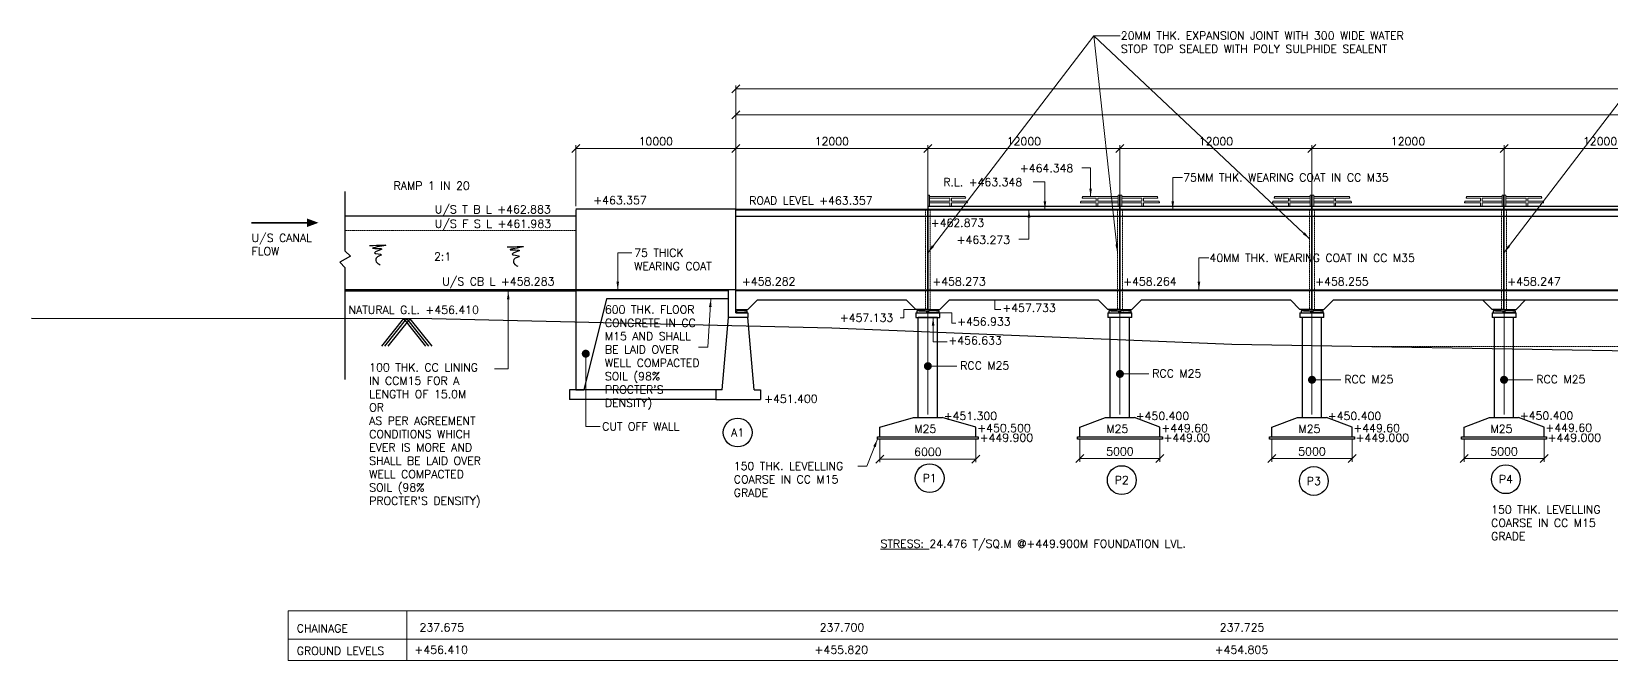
# Model space of a CAD drawing. Header units: millimetres. Extents: x -905235 to 365236, y -24492 to 346419.
# Drawn here: x -51596 to 47111, y 122022 to 161311 of the extents above; entities that cross this region are included whole.
import ezdxf
from ezdxf.enums import TextEntityAlignment as Align

# ---------------------------------------------------------------- set-up
doc = ezdxf.new("R2010")
doc.units = ezdxf.units.MM
doc.header["$LTSCALE"] = 9
doc.linetypes.add('HIDDEN', pattern=[0.375, 0.25, -0.125])
for name, color, linetype, lineweight in [('R_DASHED', 183, 'HIDDEN', 9), ('R_DIMENSION', 8, 'Continuous', 15), ('R_P.C.C', 94, 'Continuous', 15), ('R_TEXT G', 7, 'Continuous', 18)]:
    doc.layers.add(name, color=color, linetype=linetype, lineweight=lineweight)
doc.layers.add('R_HATCH', color=7, linetype='Continuous', lineweight=15, true_color=0xc7c7c7)
doc.styles.add('ROMANS', font='romans.shx')
doc.dimstyles.new('DIM-200', dxfattribs={"dimscale": 200, "dimtxt": 2.5, "dimasz": 2.5, "dimexe": 1, "dimexo": 1, "dimgap": 1, "dimtad": 1, "dimdec": 0, "dimzin": 0, "dimdsep": 46, "dimtxsty": 'ROMANS', "dimblk": 'OBLIQUE', "dimcen": 1, "dimclrd": 256, "dimclre": 256, "dimclrt": 7, "dimadec": 0, "dimazin": 0, "dimtfac": 1, "dimtdec": 0, "dimtofl": 0, "dimtmove": 0, "dimatfit": 3, "dimfxl": 1, "dimtolj": 1, "dimtzin": 0, "dimlwd": 9, "dimlwe": 9, "dimarcsym": 0})
doc.dimstyles.new('DIM-200$0', dxfattribs={"dimscale": 200, "dimtxt": 2.5, "dimasz": 2.5, "dimexe": 1, "dimexo": 1, "dimgap": 1, "dimtad": 1, "dimdec": 0, "dimzin": 0, "dimdsep": 46, "dimtxsty": 'ROMANS', "dimblk": 'OBLIQUE', "dimcen": 1, "dimclrd": 256, "dimclre": 256, "dimclrt": 7, "dimadec": 0, "dimazin": 0, "dimtfac": 1, "dimtdec": 0, "dimtofl": 0, "dimtmove": 0, "dimatfit": 3, "dimfxl": 1, "dimtolj": 1, "dimtzin": 0, "dimlwd": 9, "dimlwe": 9, "dimarcsym": 0})
pattern_1 = [(0, (-1462154.4514, 379726.94), (0, 6.985), [5.08, -1.905]), (90, (-1462154.4514, 379726.94), (-6.985, 4e-16), [5.08, -1.905])]
pattern_2 = [(0, (-1426154.4514, 379726.94), (0, 6.985), [5.08, -1.905]), (90, (-1426154.4514, 379726.94), (-6.985, 4e-16), [5.08, -1.905])]
pattern_3 = [(0, (-1438154.4514, 379726.94), (0, 6.985), [5.08, -1.905]), (90, (-1438154.4514, 379726.94), (-6.985, 4e-16), [5.08, -1.905])]
pattern_4 = [(0, (-1450154.4514, 379726.94), (0, 6.985), [5.08, -1.905]), (90, (-1450154.4514, 379726.94), (-6.985, 4e-16), [5.08, -1.905])]

# ---------------------------------------------------------------- blocks, each defined once
blk = doc.blocks.new('_Oblique')
at = {"color": 0, "linetype": 'ByBlock', "lineweight": -2}
blk.add_line((-0.5, -0.5), (0.5, 0.5), dxfattribs=at)
blk = doc.blocks.new('*D34')
at = {"layer": 'Defpoints', "color": 0, "transparency": 16777216}
for p in [(4404, 154007), (-7596, 143742), (4404, 137196)]:
    blk.add_point(p, dxfattribs=at)
at = {"layer": 'R_DIMENSION', "lineweight": 9, "transparency": 16777216}
for p, q in [((-7596, 143942), (-7596, 154207)), ((-7596, 154007), (4404, 154007)), ((4404, 137396), (4404, 154207))]:
    blk.add_line(p, q, dxfattribs=at)
at = {"layer": 'R_DIMENSION', "lineweight": 9, "transparency": 16777216, "xscale": 500, "yscale": 500, "zscale": 500, "rotation": 180}
blk.add_blockref('_Oblique', (-7596, 154007), dxfattribs=at)
at = {"layer": 'R_DIMENSION', "lineweight": 9, "transparency": 16777216, "xscale": 500, "yscale": 500, "zscale": 500}
blk.add_blockref('_Oblique', (4404, 154007), dxfattribs=at)
at = {"layer": 'R_DIMENSION', "color": 7, "transparency": 16777216, "insert": (-1596, 154457), "char_height": 500, "attachment_point": 5, "style": 'ROMANS'}
blk.add_mtext('\\A1;12000', dxfattribs=at)
blk = doc.blocks.new('*D47')
at = {"layer": 'Defpoints', "color": 0, "transparency": 16777216}
for p in [(-17596, 154007), (-17596, 150207), (-7596, 143742)]:
    blk.add_point(p, dxfattribs=at)
at = {"layer": 'R_DIMENSION', "lineweight": 9, "transparency": 16777216}
for p, q in [((-17596, 150407), (-17596, 154207)), ((-7596, 154007), (-17596, 154007)), ((-7596, 143942), (-7596, 154207))]:
    blk.add_line(p, q, dxfattribs=at)
at = {"layer": 'R_DIMENSION', "lineweight": 9, "transparency": 16777216, "xscale": 500, "yscale": 500, "zscale": 500, "rotation": 180}
blk.add_blockref('_Oblique', (-17596, 154007), dxfattribs=at)
at = {"layer": 'R_DIMENSION', "lineweight": 9, "transparency": 16777216, "xscale": 500, "yscale": 500, "zscale": 500}
blk.add_blockref('_Oblique', (-7596, 154007), dxfattribs=at)
at = {"layer": 'R_DIMENSION', "color": 7, "transparency": 16777216, "insert": (-12596, 154457), "char_height": 500, "attachment_point": 5, "style": 'ROMANS'}
blk.add_mtext('\\A1;10000', dxfattribs=at)
blk = doc.blocks.new('*D49')
at = {"layer": 'Defpoints', "color": 0, "transparency": 16777216}
for p in [(220404, 157736), (-7596, 143742), (220404, 143742)]:
    blk.add_point(p, dxfattribs=at)
at = {"layer": 'R_DIMENSION', "lineweight": 9, "transparency": 16777216}
for p, q in [((-7596, 143942), (-7596, 157936)), ((220404, 143942), (220404, 157936)), ((-7596, 157736), (220404, 157736))]:
    blk.add_line(p, q, dxfattribs=at)
at = {"layer": 'R_DIMENSION', "lineweight": 9, "transparency": 16777216, "xscale": 500, "yscale": 500, "zscale": 500, "rotation": 180}
blk.add_blockref('_Oblique', (-7596, 157736), dxfattribs=at)
at = {"layer": 'R_DIMENSION', "lineweight": 9, "transparency": 16777216, "xscale": 500, "yscale": 500, "zscale": 500}
blk.add_blockref('_Oblique', (220404, 157736), dxfattribs=at)
at = {"layer": 'R_DIMENSION', "color": 7, "transparency": 16777216, "insert": (106404, 158186), "char_height": 500, "attachment_point": 5, "style": 'ROMANS'}
blk.add_mtext('\\A1;228000', dxfattribs=at)
blk = doc.blocks.new('*D5')
at = {"layer": 'Defpoints', "color": 0, "transparency": 16777216}
for p in [(148404, 156112), (-7596, 143742), (148404, 135179)]:
    blk.add_point(p, dxfattribs=at)
at = {"layer": 'R_DIMENSION', "lineweight": 9, "transparency": 16777216}
for p, q in [((-7596, 143942), (-7596, 156312)), ((-7596, 156112), (148404, 156112)), ((148404, 135379), (148404, 156312))]:
    blk.add_line(p, q, dxfattribs=at)
at = {"layer": 'R_DIMENSION', "lineweight": 9, "transparency": 16777216, "xscale": 500, "yscale": 500, "zscale": 500, "rotation": 180}
blk.add_blockref('_Oblique', (-7596, 156112), dxfattribs=at)
at = {"layer": 'R_DIMENSION', "lineweight": 9, "transparency": 16777216, "xscale": 500, "yscale": 500, "zscale": 500}
blk.add_blockref('_Oblique', (148404, 156112), dxfattribs=at)
at = {"layer": 'R_DIMENSION', "color": 7, "transparency": 16777216, "insert": (70404, 156562), "char_height": 500, "attachment_point": 5, "style": 'ROMANS'}
blk.add_mtext('\\A1;156000', dxfattribs=at)
blk = doc.blocks.new('*D158')
at = {"layer": 'Defpoints', "color": 0, "transparency": 16777216}
for p in [(40404, 154007), (40404, 137196), (52404, 136332)]:
    blk.add_point(p, dxfattribs=at)
at = {"layer": 'R_DIMENSION', "lineweight": 9, "transparency": 16777216}
for p, q in [((40404, 137396), (40404, 154207)), ((52404, 154007), (40404, 154007)), ((52404, 136532), (52404, 154207))]:
    blk.add_line(p, q, dxfattribs=at)
at = {"layer": 'R_DIMENSION', "lineweight": 9, "transparency": 16777216, "xscale": 500, "yscale": 500, "zscale": 500, "rotation": 180}
blk.add_blockref('_Oblique', (40404, 154007), dxfattribs=at)
at = {"layer": 'R_DIMENSION', "lineweight": 9, "transparency": 16777216, "xscale": 500, "yscale": 500, "zscale": 500}
blk.add_blockref('_Oblique', (52404, 154007), dxfattribs=at)
at = {"layer": 'R_DIMENSION', "color": 7, "transparency": 16777216, "insert": (46404, 154457), "char_height": 500, "attachment_point": 5, "style": 'ROMANS'}
blk.add_mtext('\\A1;12000', dxfattribs=at)
blk = doc.blocks.new('*D159')
at = {"layer": 'Defpoints', "color": 0, "transparency": 16777216}
for p in [(28404, 154007), (28404, 137196), (40404, 137196)]:
    blk.add_point(p, dxfattribs=at)
at = {"layer": 'R_DIMENSION', "lineweight": 9, "transparency": 16777216}
for p, q in [((28404, 137396), (28404, 154207)), ((40404, 154007), (28404, 154007)), ((40404, 137396), (40404, 154207))]:
    blk.add_line(p, q, dxfattribs=at)
at = {"layer": 'R_DIMENSION', "lineweight": 9, "transparency": 16777216, "xscale": 500, "yscale": 500, "zscale": 500, "rotation": 180}
blk.add_blockref('_Oblique', (28404, 154007), dxfattribs=at)
at = {"layer": 'R_DIMENSION', "lineweight": 9, "transparency": 16777216, "xscale": 500, "yscale": 500, "zscale": 500}
blk.add_blockref('_Oblique', (40404, 154007), dxfattribs=at)
at = {"layer": 'R_DIMENSION', "color": 7, "transparency": 16777216, "insert": (34404, 154457), "char_height": 500, "attachment_point": 5, "style": 'ROMANS'}
blk.add_mtext('\\A1;12000', dxfattribs=at)
blk = doc.blocks.new('*D160')
at = {"layer": 'Defpoints', "color": 0, "transparency": 16777216}
for p in [(16404, 154007), (16404, 137196), (28404, 137196)]:
    blk.add_point(p, dxfattribs=at)
at = {"layer": 'R_DIMENSION', "lineweight": 9, "transparency": 16777216}
for p, q in [((16404, 137396), (16404, 154207)), ((28404, 154007), (16404, 154007)), ((28404, 137396), (28404, 154207))]:
    blk.add_line(p, q, dxfattribs=at)
at = {"layer": 'R_DIMENSION', "lineweight": 9, "transparency": 16777216, "xscale": 500, "yscale": 500, "zscale": 500, "rotation": 180}
blk.add_blockref('_Oblique', (16404, 154007), dxfattribs=at)
at = {"layer": 'R_DIMENSION', "lineweight": 9, "transparency": 16777216, "xscale": 500, "yscale": 500, "zscale": 500}
blk.add_blockref('_Oblique', (28404, 154007), dxfattribs=at)
at = {"layer": 'R_DIMENSION', "color": 7, "transparency": 16777216, "insert": (22404, 154457), "char_height": 500, "attachment_point": 5, "style": 'ROMANS'}
blk.add_mtext('\\A1;12000', dxfattribs=at)
blk = doc.blocks.new('*D161')
at = {"layer": 'Defpoints', "color": 0, "transparency": 16777216}
for p in [(4404, 154007), (4404, 137196), (16404, 137196)]:
    blk.add_point(p, dxfattribs=at)
at = {"layer": 'R_DIMENSION', "lineweight": 9, "transparency": 16777216}
for p, q in [((4404, 137396), (4404, 154207)), ((16404, 154007), (4404, 154007)), ((16404, 137396), (16404, 154207))]:
    blk.add_line(p, q, dxfattribs=at)
at = {"layer": 'R_DIMENSION', "lineweight": 9, "transparency": 16777216, "xscale": 500, "yscale": 500, "zscale": 500, "rotation": 180}
blk.add_blockref('_Oblique', (4404, 154007), dxfattribs=at)
at = {"layer": 'R_DIMENSION', "lineweight": 9, "transparency": 16777216, "xscale": 500, "yscale": 500, "zscale": 500}
blk.add_blockref('_Oblique', (16404, 154007), dxfattribs=at)
at = {"layer": 'R_DIMENSION', "color": 7, "transparency": 16777216, "insert": (10404, 154457), "char_height": 500, "attachment_point": 5, "style": 'ROMANS'}
blk.add_mtext('\\A1;12000', dxfattribs=at)
blk = doc.blocks.new('*D181')
at = {"layer": 'Defpoints', "color": 0, "transparency": 16777216}
for p in [(1404, 135996), (7404, 135996), (7404, 134600)]:
    blk.add_point(p, dxfattribs=at)
at = {"layer": 'R_DIMENSION', "lineweight": 9, "transparency": 16777216}
for p, q in [((1404, 135796), (1404, 134400)), ((7404, 135796), (7404, 134400)), ((1404, 134600), (7404, 134600))]:
    blk.add_line(p, q, dxfattribs=at)
at = {"layer": 'R_DIMENSION', "lineweight": 9, "transparency": 16777216, "xscale": 500, "yscale": 500, "zscale": 500, "rotation": 180}
blk.add_blockref('_Oblique', (1404, 134600), dxfattribs=at)
at = {"layer": 'R_DIMENSION', "lineweight": 9, "transparency": 16777216, "xscale": 500, "yscale": 500, "zscale": 500}
blk.add_blockref('_Oblique', (7404, 134600), dxfattribs=at)
at = {"layer": 'R_DIMENSION', "color": 7, "transparency": 16777216, "insert": (4404, 135050), "char_height": 500, "attachment_point": 5, "style": 'ROMANS'}
blk.add_mtext('\\A1;6000', dxfattribs=at)
blk = doc.blocks.new('*D182')
at = {"layer": 'Defpoints', "color": 0, "transparency": 16777216}
for p in [(13904, 135996), (18904, 135996), (18904, 134627)]:
    blk.add_point(p, dxfattribs=at)
at = {"layer": 'R_DIMENSION', "lineweight": 9, "transparency": 16777216}
for p, q in [((13904, 135796), (13904, 134427)), ((18904, 135796), (18904, 134427)), ((13904, 134627), (18904, 134627))]:
    blk.add_line(p, q, dxfattribs=at)
at = {"layer": 'R_DIMENSION', "lineweight": 9, "transparency": 16777216, "xscale": 500, "yscale": 500, "zscale": 500, "rotation": 180}
blk.add_blockref('_Oblique', (13904, 134627), dxfattribs=at)
at = {"layer": 'R_DIMENSION', "lineweight": 9, "transparency": 16777216, "xscale": 500, "yscale": 500, "zscale": 500}
blk.add_blockref('_Oblique', (18904, 134627), dxfattribs=at)
at = {"layer": 'R_DIMENSION', "color": 7, "transparency": 16777216, "insert": (16404, 135077), "char_height": 500, "attachment_point": 5, "style": 'ROMANS'}
blk.add_mtext('\\A1;5000', dxfattribs=at)
blk = doc.blocks.new('*D183')
at = {"layer": 'Defpoints', "color": 0, "transparency": 16777216}
for p in [(25904, 135996), (30904, 135996), (30904, 134627)]:
    blk.add_point(p, dxfattribs=at)
at = {"layer": 'R_DIMENSION', "lineweight": 9, "transparency": 16777216}
for p, q in [((25904, 135796), (25904, 134427)), ((30904, 135796), (30904, 134427)), ((25904, 134627), (30904, 134627))]:
    blk.add_line(p, q, dxfattribs=at)
at = {"layer": 'R_DIMENSION', "lineweight": 9, "transparency": 16777216, "xscale": 500, "yscale": 500, "zscale": 500, "rotation": 180}
blk.add_blockref('_Oblique', (25904, 134627), dxfattribs=at)
at = {"layer": 'R_DIMENSION', "lineweight": 9, "transparency": 16777216, "xscale": 500, "yscale": 500, "zscale": 500}
blk.add_blockref('_Oblique', (30904, 134627), dxfattribs=at)
at = {"layer": 'R_DIMENSION', "color": 7, "transparency": 16777216, "insert": (28404, 135077), "char_height": 500, "attachment_point": 5, "style": 'ROMANS'}
blk.add_mtext('\\A1;5000', dxfattribs=at)
blk = doc.blocks.new('*D184')
at = {"layer": 'Defpoints', "color": 0, "transparency": 16777216}
for p in [(37904, 135996), (42904, 135996), (42904, 134627)]:
    blk.add_point(p, dxfattribs=at)
at = {"layer": 'R_DIMENSION', "lineweight": 9, "transparency": 16777216}
for p, q in [((37904, 135796), (37904, 134427)), ((42904, 135796), (42904, 134427)), ((37904, 134627), (42904, 134627))]:
    blk.add_line(p, q, dxfattribs=at)
at = {"layer": 'R_DIMENSION', "lineweight": 9, "transparency": 16777216, "xscale": 500, "yscale": 500, "zscale": 500, "rotation": 180}
blk.add_blockref('_Oblique', (37904, 134627), dxfattribs=at)
at = {"layer": 'R_DIMENSION', "lineweight": 9, "transparency": 16777216, "xscale": 500, "yscale": 500, "zscale": 500}
blk.add_blockref('_Oblique', (42904, 134627), dxfattribs=at)
at = {"layer": 'R_DIMENSION', "color": 7, "transparency": 16777216, "insert": (40404, 135077), "char_height": 500, "attachment_point": 5, "style": 'ROMANS'}
blk.add_mtext('\\A1;5000', dxfattribs=at)

msp = doc.modelspace()

# ---------------------------------------------------------------- hatches: boundary and pattern name
at = {"layer": 'R_HATCH'}
h = msp.add_hatch(dxfattribs=at)
h.set_pattern_fill('ANGLE', color=256)
h.set_pattern_definition([(0, (-1474154.4514, 379726.94), (0, 6.985), [5.08, -1.905]), (90, (-1474154.4514, 379726.94), (-6.985, 4e-16), [5.08, -1.905])])
h.paths.add_polyline_path([(-7060.9, 143856.3), (-7060.9, 143942.3), (-7380.9, 143942.3), (-7380.9, 143856.3)])
h = msp.add_hatch(dxfattribs=at)
h.set_pattern_fill('ANGLE', color=256)
h.set_pattern_definition(pattern_1)
h.paths.add_polyline_path([(4189.1, 143856.3), (4189.1, 143942.3), (3869.1, 143942.3), (3869.1, 143856.3)])
h = msp.add_hatch(dxfattribs=at)
h.set_pattern_fill('ANGLE', color=256)
h.set_pattern_definition(pattern_1)
h.paths.add_polyline_path([(4939.1, 143856.3), (4939.1, 143942.3), (4619.1, 143942.3), (4619.1, 143856.3)])
h = msp.add_hatch(dxfattribs=at)
h.set_pattern_fill('ANGLE', color=256)
h.set_pattern_definition(pattern_4)
h.paths.add_polyline_path([(16189.1, 143856.3), (16189.1, 143942.3), (15869.1, 143942.3), (15869.1, 143856.3)])
h = msp.add_hatch(dxfattribs=at)
h.set_pattern_fill('ANGLE', color=256)
h.set_pattern_definition(pattern_4)
h.paths.add_polyline_path([(16939.1, 143856.3), (16939.1, 143942.3), (16619.1, 143942.3), (16619.1, 143856.3)])
h = msp.add_hatch(dxfattribs=at)
h.set_pattern_fill('ANGLE', color=256)
h.set_pattern_definition(pattern_3)
h.paths.add_polyline_path([(28189.1, 143856.3), (28189.1, 143942.3), (27869.1, 143942.3), (27869.1, 143856.3)])
h = msp.add_hatch(dxfattribs=at)
h.set_pattern_fill('ANGLE', color=256)
h.set_pattern_definition(pattern_3)
h.paths.add_polyline_path([(28939.1, 143856.3), (28939.1, 143942.3), (28619.1, 143942.3), (28619.1, 143856.3)])
h = msp.add_hatch(dxfattribs=at)
h.set_pattern_fill('ANGLE', color=256)
h.set_pattern_definition(pattern_2)
h.paths.add_polyline_path([(40189.1, 143856.3), (40189.1, 143942.3), (39869.1, 143942.3), (39869.1, 143856.3)])
h = msp.add_hatch(dxfattribs=at)
h.set_pattern_fill('ANGLE', color=256)
h.set_pattern_definition(pattern_2)
h.paths.add_polyline_path([(40939.1, 143856.3), (40939.1, 143942.3), (40619.1, 143942.3), (40619.1, 143856.3)])

# ---------------------------------------------------------------- linework, layer by layer
for p, q in [((-31995.9, 147594.7), (-31995.9, 151315.5)), ((4414.1, 143942.3), (4414.1, 151082.3)), ((16394.1, 143942.3), (16394.1, 151082.3)), ((16414.1, 143942.3), (16414.1, 151082.3)), ((28394.1, 143942.3), (28394.1, 151082.3)), ((28414.1, 143942.3), (28414.1, 151082.3)), ((40394.1, 143942.3), (40394.1, 151082.3)), ((40414.1, 143942.3), (40414.1, 151082.3)), ((-7595.9, 150207.3), (-17595.9, 150207.3)), ((-17595.9, 150182.3), (-17595.9, 138920.3)), ((-7595.9, 150207.3), (220394.1, 150207.3)), ((-7595.9, 150182.3), (220394.1, 150182.3)), ((-7585.9, 143942.3), (-7585.9, 150207.3)), ((4394.1, 143942.3), (4394.1, 150207.3)), ((-17595.9, 149782.3), (-31995.9, 149782.3)), ((-7595.9, 149782.3), (220394.1, 149782.3)), ((-31678.2, 147272.2), (-32339.4, 146896.7)), ((-31995.9, 147594.7), (-31678.2, 147272.2)), ((-32339.4, 146896.7), (-31995.9, 146543.5)), ((-31995.9, 139576.6), (-31995.9, 146543.5)), ((-7595.9, 145182.3), (-31995.9, 145182.3)), ((-8045.9, 145107.3), (-17595.9, 145107.3)), ((-8045.9, 143442.3), (-8045.9, 145182.3)), ((-7595.9, 145182.3), (220394.1, 145182.3)), ((-7595.9, 143742.3), (-7595.9, 145182.3)), ((-7595.9, 143942.3), (-7595.9, 145182.3)), ((-7595.9, 143942.3), (-7595.9, 145182.3)), ((-7595.9, 145142.3), (220394.1, 145142.3)), ((-17595.9, 145082.3), (-31995.9, 145082.3)), ((-15674.2, 144607.3), (-17095.9, 138920.3)), ((-8045.9, 144607.3), (-15674.2, 144607.3)), ((-6245.9, 144542.3), (-6845.9, 143942.3)), ((-6245.9, 144542.3), (3054.1, 144542.3)), ((3054.1, 144542.3), (3654.1, 143942.3)), ((5754.1, 144542.3), (5154.1, 143942.3)), ((5754.1, 144542.3), (15054.1, 144542.3)), ((15054.1, 144542.3), (15654.1, 143942.3)), ((17754.1, 144542.3), (17154.1, 143942.3)), ((17754.1, 144542.3), (27054.1, 144542.3)), ((27054.1, 144542.3), (27654.1, 143942.3)), ((29754.1, 144542.3), (29154.1, 143942.3)), ((29754.1, 144542.3), (51054.1, 144542.3)), ((39054.1, 144542.3), (39654.1, 143942.3)), ((41754.1, 144542.3), (41154.1, 143942.3)), ((-29714.5, 141654), (-28341, 143378.6)), ((-29528.2, 141651), (-28154.8, 143375.6)), ((-29314, 141647.5), (-27940.6, 143372.1)), ((-26967.6, 141654), (-28341, 143378.6)), ((-26781.4, 141651), (-28154.8, 143375.6)), ((-26567.2, 141647.5), (-27940.6, 143372.1)), ((-8445.9, 138920.3), (-8045.9, 143442.3)), ((-6845.9, 143442.3), (-8045.9, 143442.3)), ((-7595.9, 143742.3), (-6845.9, 143742.3)), ((-7585.9, 143942.3), (-6845.9, 143942.3)), ((-7530.9, 143742.3), (-7530.9, 143862.3)), ((-7386.9, 143862.3), (-7530.9, 143862.3)), ((-6910.9, 143742.3), (-7530.9, 143742.3)), ((-7386.9, 143862.3), (-7380.9, 143856.3)), ((-7380.9, 143942.3), (-7380.9, 143856.3)), ((-7060.9, 143856.3), (-7380.9, 143856.3)), ((-7060.9, 143856.3), (-7060.9, 143942.3)), ((-7054.9, 143862.3), (-7060.9, 143856.3)), ((-7054.9, 143862.3), (-6910.9, 143862.3)), ((-6910.9, 143862.3), (-6910.9, 143742.3)), ((-6845.9, 143742.3), (-6845.9, 143442.3)), ((-6445.9, 138920.3), (-6845.9, 143442.3)), ((4394.1, 143942.3), (3654.1, 143942.3)), ((3654.1, 143742.3), (5154.1, 143742.3)), ((3654.1, 143742.3), (3654.1, 143442.3)), ((3654.1, 143442.3), (5154.1, 143442.3)), ((3719.1, 143862.3), (3719.1, 143742.3)), ((3863.1, 143862.3), (3719.1, 143862.3)), ((3719.1, 143742.3), (4339.1, 143742.3)), ((3804.1, 137196.3), (3804.1, 143442.3)), ((5004.1, 143442.3), (3804.1, 143442.3)), ((3863.1, 143862.3), (3869.1, 143856.3)), ((3869.1, 143856.3), (3869.1, 143942.3)), ((3869.1, 143942.3), (4189.1, 143942.3)), ((3869.1, 143856.3), (4189.1, 143856.3)), ((4189.1, 143942.3), (4189.1, 143856.3)), ((4195.1, 143862.3), (4189.1, 143856.3)), ((4195.1, 143862.3), (4339.1, 143862.3)), ((4339.1, 143742.3), (4339.1, 143862.3)), ((4414.1, 143942.3), (5154.1, 143942.3)), ((4469.1, 143742.3), (4469.1, 143862.3)), ((4613.1, 143862.3), (4469.1, 143862.3)), ((5089.1, 143742.3), (4469.1, 143742.3)), ((4613.1, 143862.3), (4619.1, 143856.3)), ((4619.1, 143942.3), (4619.1, 143856.3)), ((4939.1, 143856.3), (4619.1, 143856.3)), ((4939.1, 143856.3), (4939.1, 143942.3)), ((4945.1, 143862.3), (4939.1, 143856.3)), ((4945.1, 143862.3), (5089.1, 143862.3)), ((5004.1, 137196.3), (5004.1, 143442.3)), ((5089.1, 143862.3), (5089.1, 143742.3)), ((5154.1, 143442.3), (5154.1, 143742.3)), ((16394.1, 143942.3), (15654.1, 143942.3)), ((15654.1, 143742.3), (17154.1, 143742.3)), ((15654.1, 143742.3), (15654.1, 143442.3)), ((17154.1, 143442.3), (15654.1, 143442.3)), ((15719.1, 143862.3), (15719.1, 143742.3)), ((15863.1, 143862.3), (15719.1, 143862.3)), ((15719.1, 143742.3), (16339.1, 143742.3)), ((15804.1, 137196.3), (15804.1, 143442.3)), ((15863.1, 143862.3), (15869.1, 143856.3)), ((15869.1, 143856.3), (15869.1, 143942.3)), ((15869.1, 143942.3), (16189.1, 143942.3)), ((15869.1, 143856.3), (16189.1, 143856.3)), ((16189.1, 143942.3), (16189.1, 143856.3)), ((16195.1, 143862.3), (16189.1, 143856.3)), ((16195.1, 143862.3), (16339.1, 143862.3)), ((16339.1, 143742.3), (16339.1, 143862.3)), ((16414.1, 143942.3), (17154.1, 143942.3)), ((16469.1, 143742.3), (16469.1, 143862.3)), ((16613.1, 143862.3), (16469.1, 143862.3)), ((17089.1, 143742.3), (16469.1, 143742.3)), ((16613.1, 143862.3), (16619.1, 143856.3)), ((16619.1, 143942.3), (16619.1, 143856.3)), ((16939.1, 143856.3), (16619.1, 143856.3)), ((16939.1, 143856.3), (16939.1, 143942.3)), ((16945.1, 143862.3), (16939.1, 143856.3)), ((16945.1, 143862.3), (17089.1, 143862.3)), ((17004.1, 137196.3), (17004.1, 143442.3)), ((17089.1, 143862.3), (17089.1, 143742.3)), ((17154.1, 143442.3), (17154.1, 143742.3)), ((28394.1, 143942.3), (27654.1, 143942.3)), ((27654.1, 143742.3), (29154.1, 143742.3)), ((27654.1, 143742.3), (27654.1, 143442.3)), ((29154.1, 143442.3), (27654.1, 143442.3)), ((27719.1, 143862.3), (27719.1, 143742.3)), ((27863.1, 143862.3), (27719.1, 143862.3)), ((27719.1, 143742.3), (28339.1, 143742.3)), ((27804.1, 137196.3), (27804.1, 143442.3)), ((27863.1, 143862.3), (27869.1, 143856.3)), ((27869.1, 143856.3), (27869.1, 143942.3)), ((27869.1, 143942.3), (28189.1, 143942.3)), ((27869.1, 143856.3), (28189.1, 143856.3)), ((28189.1, 143942.3), (28189.1, 143856.3)), ((28195.1, 143862.3), (28189.1, 143856.3)), ((28195.1, 143862.3), (28339.1, 143862.3)), ((28339.1, 143742.3), (28339.1, 143862.3)), ((28414.1, 143942.3), (29154.1, 143942.3)), ((28469.1, 143742.3), (28469.1, 143862.3)), ((28613.1, 143862.3), (28469.1, 143862.3)), ((29089.1, 143742.3), (28469.1, 143742.3)), ((28613.1, 143862.3), (28619.1, 143856.3)), ((28619.1, 143942.3), (28619.1, 143856.3)), ((28939.1, 143856.3), (28619.1, 143856.3)), ((28939.1, 143856.3), (28939.1, 143942.3)), ((28945.1, 143862.3), (28939.1, 143856.3)), ((28945.1, 143862.3), (29089.1, 143862.3)), ((29004.1, 137196.3), (29004.1, 143442.3)), ((29089.1, 143862.3), (29089.1, 143742.3)), ((29154.1, 143442.3), (29154.1, 143742.3)), ((40394.1, 143942.3), (39654.1, 143942.3)), ((39654.1, 143742.3), (41154.1, 143742.3)), ((39654.1, 143742.3), (39654.1, 143442.3)), ((41154.1, 143442.3), (39654.1, 143442.3)), ((39719.1, 143862.3), (39719.1, 143742.3)), ((39863.1, 143862.3), (39719.1, 143862.3)), ((39719.1, 143742.3), (40339.1, 143742.3)), ((39804.1, 137196.3), (39804.1, 143442.3)), ((39863.1, 143862.3), (39869.1, 143856.3)), ((39869.1, 143856.3), (39869.1, 143942.3)), ((39869.1, 143942.3), (40189.1, 143942.3)), ((39869.1, 143856.3), (40189.1, 143856.3)), ((40189.1, 143942.3), (40189.1, 143856.3)), ((40195.1, 143862.3), (40189.1, 143856.3)), ((40195.1, 143862.3), (40339.1, 143862.3)), ((40339.1, 143742.3), (40339.1, 143862.3)), ((40414.1, 143942.3), (41154.1, 143942.3)), ((40469.1, 143742.3), (40469.1, 143862.3)), ((40613.1, 143862.3), (40469.1, 143862.3)), ((41089.1, 143742.3), (40469.1, 143742.3)), ((40613.1, 143862.3), (40619.1, 143856.3)), ((40619.1, 143942.3), (40619.1, 143856.3)), ((40939.1, 143856.3), (40619.1, 143856.3)), ((40939.1, 143856.3), (40939.1, 143942.3)), ((40945.1, 143862.3), (40939.1, 143856.3)), ((40945.1, 143862.3), (41089.1, 143862.3)), ((41004.1, 137196.3), (41004.1, 143442.3)), ((41089.1, 143862.3), (41089.1, 143742.3)), ((41154.1, 143442.3), (41154.1, 143742.3)), ((-8845.9, 138920.3), (-17995.9, 138920.3)), ((-17995.9, 138920.3), (-17995.9, 138320.3)), ((-8845.9, 138320.3), (-17995.9, 138320.3)), ((-17595.9, 138920.3), (-17095.9, 138920.3)), ((-8445.9, 138920.3), (-8845.9, 138920.3)), ((-8845.9, 138920.3), (-8845.9, 138320.3)), ((-8845.9, 138320.3), (-6045.9, 138320.3)), ((-6445.9, 138920.3), (-6045.9, 138920.3)), ((-6045.9, 138920.3), (-6045.9, 138320.3)), ((1404.1, 136596.3), (3504.1, 137196.3)), ((1404.1, 135996.3), (1404.1, 136596.3)), ((3504.1, 137196.3), (5304.1, 137196.3)), ((7404.1, 136596.3), (5304.1, 137196.3)), ((7404.1, 135996.3), (7404.1, 136596.3)), ((13904.1, 136596.3), (15504.1, 137196.3)), ((13904.1, 135996.3), (13904.1, 136596.3)), ((15504.1, 137196.3), (17304.1, 137196.3)), ((18904.1, 136596.3), (17304.1, 137196.3)), ((18904.1, 135996.3), (18904.1, 136596.3)), ((25904.1, 136596.3), (27504.1, 137196.3)), ((25904.1, 135996.3), (25904.1, 136596.3)), ((27504.1, 137196.3), (29304.1, 137196.3)), ((30904.1, 136596.3), (29304.1, 137196.3)), ((30904.1, 135996.3), (30904.1, 136596.3)), ((37904.1, 136596.3), (39504.1, 137196.3)), ((37904.1, 135996.3), (37904.1, 136596.3)), ((39504.1, 137196.3), (41304.1, 137196.3)), ((42904.1, 136596.3), (41304.1, 137196.3)), ((42904.1, 135996.3), (42904.1, 136596.3)), ((1404.1, 135996.3), (7404.1, 135996.3)), ((13904.1, 135996.3), (18904.1, 135996.3)), ((25904.1, 135996.3), (30904.1, 135996.3)), ((37904.1, 135996.3), (42904.1, 135996.3))]:
    msp.add_line(p, q)
at = {"flags": 128}
msp.add_lwpolyline([(4414.1, 150407.3), (208394.1, 150407.3)], dxfattribs=at)
at = {"const_width": 100}
msp.add_lwpolyline([(-34387.9, 149366.4), (-37874.3, 149366.4)], dxfattribs=at)
at = {"color": 4}
msp.add_lwpolyline([(-51595.9, 143412.3), (-26595.9, 143382.3), (-1595.9, 142792.3), (23404.1, 141777.3), (48404.1, 141372.3), (73404.1, 140937.3), (98404.1, 140657.3), (123404.1, 140747.3), (148404.1, 139779.3), (173404.1, 140817.3), (198404.1, 142492.3), (223404.1, 144727.3), (248404.1, 144947.3), (273404.1, 144897.3)], dxfattribs=at)
for points in [[(1254.1, 135996.3), (7554.1, 135996.3), (7554.1, 135846.3), (1254.1, 135846.3)], [(13754.1, 135996.3), (19054.1, 135996.3), (19054.1, 135846.3), (13754.1, 135846.3)], [(25754.1, 135996.3), (31054.1, 135996.3), (31054.1, 135846.3), (25754.1, 135846.3)], [(37754.1, 135996.3), (43054.1, 135996.3), (43054.1, 135846.3), (37754.1, 135846.3)]]:
    msp.add_lwpolyline(points, close=True)
for centre in [(-7482.2, 136259.7), (4517.8, 133411.4), (16517.8, 133287.9), (28517.8, 133229.1), (40517.8, 133341.6)]:
    msp.add_circle(centre, 900)
at = {"end_tangent": (-0.9794726, -0.2015771)}
for points in [[(-30476.7, 147944.9), (-29503.5, 147944.9), (-30289.5, 147776.5), (-29709.3, 147720.4), (-30177.2, 147495.9), (-29728.1, 147364.9), (-30064.9, 147159.1), (-30008.8, 146859.8), (-29821.6, 146747.6)], [(-21876.4, 147853.7), (-20903.2, 147853.7), (-21689.3, 147685.3), (-21109.1, 147629.2), (-21577, 147404.7), (-21127.8, 147273.7), (-21464.7, 147067.9), (-21408.5, 146768.6), (-21221.4, 146656.3)]]:
    msp.add_spline(points, degree=3, dxfattribs=at)
msp.add_solid([(-34387.9, 149633.1), (-33667.9, 149366.4), (-34387.9, 149099.7)])
at = {"layer": 'R_DASHED'}
for p, q in [((-17595.9, 148882.3), (-31995.9, 148882.3)), ((31737.4, 141642.3), (185717.5, 141642.3))]:
    msp.add_line(p, q, dxfattribs=at)
for points in [[(4254.1, 150207.3), (4554.1, 150207.3), (4554.1, 143942.3), (4254.1, 143942.3)], [(16254.1, 150207.3), (16554.1, 150207.3), (16554.1, 143942.3), (16254.1, 143942.3)], [(28254.1, 150207.3), (28554.1, 150207.3), (28554.1, 143942.3), (28254.1, 143942.3)], [(40254.1, 150207.3), (40554.1, 150207.3), (40554.1, 143942.3), (40254.1, 143942.3)], [(40254.1, 150207.3), (40554.1, 150207.3), (40554.1, 143942.3), (40254.1, 143942.3)]]:
    msp.add_lwpolyline(points, close=True, dxfattribs=at)
at = {"layer": 'R_DIMENSION'}
for points in [[(8592.7, 144542.3), (8592.7, 143948.6), (8971.6, 143948.6)], [(3654.1, 143942.3), (2901.8, 143942.3), (2901.8, 143431.1), (2681.3, 143431.1)], [(5154.1, 143742.3), (5892.9, 143742.3), (5892.9, 143094.7), (6148, 143094.7)]]:
    msp.add_lwpolyline(points, dxfattribs=at)
at = {"layer": 'R_P.C.C'}
for p, q in [((5780.1, 150907.3), (5780.1, 150707.3)), ((5780.1, 150607.3), (5780.1, 150407.3)), ((5880.1, 150907.3), (5880.1, 150707.3)), ((5880.1, 150607.3), (5880.1, 150407.3)), ((14928.1, 150907.3), (14928.1, 150707.3)), ((14928.1, 150607.3), (14928.1, 150407.3)), ((15028.1, 150907.3), (15028.1, 150707.3)), ((15028.1, 150607.3), (15028.1, 150407.3)), ((17780.1, 150907.3), (17780.1, 150707.3)), ((17780.1, 150607.3), (17780.1, 150407.3)), ((17880.1, 150907.3), (17880.1, 150707.3)), ((17880.1, 150607.3), (17880.1, 150407.3)), ((26928.1, 150907.3), (26928.1, 150707.3)), ((26928.1, 150607.3), (26928.1, 150407.3)), ((27028.1, 150907.3), (27028.1, 150707.3)), ((27028.1, 150607.3), (27028.1, 150407.3)), ((29780.1, 150907.3), (29780.1, 150707.3)), ((29780.1, 150607.3), (29780.1, 150407.3)), ((29880.1, 150907.3), (29880.1, 150707.3)), ((29880.1, 150607.3), (29880.1, 150407.3)), ((38928.1, 150907.3), (38928.1, 150707.3)), ((38928.1, 150607.3), (38928.1, 150407.3)), ((39028.1, 150907.3), (39028.1, 150707.3)), ((39028.1, 150607.3), (39028.1, 150407.3)), ((41780.1, 150907.3), (41780.1, 150707.3)), ((41780.1, 150607.3), (41780.1, 150407.3)), ((41880.1, 150907.3), (41880.1, 150707.3)), ((41880.1, 150607.3), (41880.1, 150407.3)), ((252390.7, 125119.2), (-35557.8, 125119.2)), ((-35557.8, 125119.2), (-35557.8, 122021.9)), ((-28159.3, 125119.2), (-28159.3, 122021.9)), ((252390.7, 123352.6), (-35557.8, 123352.6)), ((252390.7, 122021.9), (-35557.8, 122021.9))]:
    msp.add_line(p, q, dxfattribs=at)
at = {"layer": 'R_P.C.C', "flags": 128}
for points in [[(4514.1, 151082.3), (4414.1, 151082.3)], [(16294.1, 151082.3), (16394.1, 151082.3)], [(16514.1, 151082.3), (16414.1, 151082.3)], [(28294.1, 151082.3), (28394.1, 151082.3)], [(28514.1, 151082.3), (28414.1, 151082.3)], [(40294.1, 151082.3), (40394.1, 151082.3)], [(40514.1, 151082.3), (40414.1, 151082.3)]]:
    msp.add_lwpolyline(points, dxfattribs=at)
at = {"layer": 'R_P.C.C'}
for points in [[(4514.1, 151082.3), (4514.1, 150407.3)], [(16294.1, 151082.3), (16294.1, 150407.3)], [(16514.1, 151082.3), (16514.1, 150407.3)], [(28294.1, 151082.3), (28294.1, 150407.3)], [(28514.1, 151082.3), (28514.1, 150407.3)], [(40294.1, 151082.3), (40294.1, 150407.3)], [(40514.1, 151082.3), (40514.1, 150407.3)], [(6743.9, 151007.3), (4514.1, 151007.3)], [(5780.1, 150907.3), (4514.1, 150907.3)], [(5780.1, 150707.3), (4514.1, 150707.3)], [(5780.1, 150607.3), (4514.1, 150607.3)], [(6769.1, 150907.3), (5880.1, 150907.3)], [(6855.9, 150707.3), (5880.1, 150707.3)], [(6881.2, 150607.3), (5880.1, 150607.3)], [(13927, 150607.3), (14928.1, 150607.3)], [(13952.2, 150707.3), (14928.1, 150707.3)], [(14039, 150907.3), (14928.1, 150907.3)], [(14064.3, 151007.3), (16294.1, 151007.3)], [(15028.1, 150907.3), (16294.1, 150907.3)], [(15028.1, 150707.3), (16294.1, 150707.3)], [(15028.1, 150607.3), (16294.1, 150607.3)], [(18743.9, 151007.3), (16514.1, 151007.3)], [(17780.1, 150907.3), (16514.1, 150907.3)], [(17780.1, 150707.3), (16514.1, 150707.3)], [(17780.1, 150607.3), (16514.1, 150607.3)], [(18769.1, 150907.3), (17880.1, 150907.3)], [(18855.9, 150707.3), (17880.1, 150707.3)], [(18881.2, 150607.3), (17880.1, 150607.3)], [(25927, 150607.3), (26928.1, 150607.3)], [(25952.2, 150707.3), (26928.1, 150707.3)], [(26039, 150907.3), (26928.1, 150907.3)], [(26064.3, 151007.3), (28294.1, 151007.3)], [(27028.1, 150907.3), (28294.1, 150907.3)], [(27028.1, 150707.3), (28294.1, 150707.3)], [(27028.1, 150607.3), (28294.1, 150607.3)], [(30743.9, 151007.3), (28514.1, 151007.3)], [(29780.1, 150907.3), (28514.1, 150907.3)], [(29780.1, 150707.3), (28514.1, 150707.3)], [(29780.1, 150607.3), (28514.1, 150607.3)], [(30769.1, 150907.3), (29880.1, 150907.3)], [(30855.9, 150707.3), (29880.1, 150707.3)], [(30881.2, 150607.3), (29880.1, 150607.3)], [(37927, 150607.3), (38928.1, 150607.3)], [(37952.2, 150707.3), (38928.1, 150707.3)], [(38039, 150907.3), (38928.1, 150907.3)], [(38064.3, 151007.3), (40294.1, 151007.3)], [(39028.1, 150907.3), (40294.1, 150907.3)], [(39028.1, 150707.3), (40294.1, 150707.3)], [(39028.1, 150607.3), (40294.1, 150607.3)], [(42743.9, 151007.3), (40514.1, 151007.3)], [(41780.1, 150907.3), (40514.1, 150907.3)], [(41780.1, 150707.3), (40514.1, 150707.3)], [(41780.1, 150607.3), (40514.1, 150607.3)], [(42769.1, 150907.3), (41880.1, 150907.3)], [(42855.9, 150707.3), (41880.1, 150707.3)], [(42881.2, 150607.3), (41880.1, 150607.3)]]:
    msp.add_lwpolyline(points, dxfattribs=at)
for points in [[(6743.9, 151007.3), (6743.8, 150994.2), (6743.2, 150973.3), (6751, 150964.8), (6742.5, 150954.4), (6756.3, 150942.6), (6761.5, 150930.9), (6769.1, 150907.3)], [(6855.9, 150707.3), (6855.9, 150694.2), (6855.3, 150673.3), (6863.1, 150664.8), (6854.6, 150654.4), (6868.3, 150642.6), (6873.6, 150630.9), (6881.2, 150607.3)], [(13952.2, 150707.3), (13952.3, 150694.2), (13952.9, 150673.3), (13945.1, 150664.8), (13953.6, 150654.4), (13939.8, 150642.6), (13934.6, 150630.9), (13927, 150607.3)], [(14064.3, 151007.3), (14064.3, 150994.2), (14065, 150973.3), (14057.1, 150964.8), (14065.6, 150954.4), (14051.9, 150942.6), (14046.7, 150930.9), (14039, 150907.3)], [(18743.9, 151007.3), (18743.8, 150994.2), (18743.2, 150973.3), (18751, 150964.8), (18742.5, 150954.4), (18756.3, 150942.6), (18761.5, 150930.9), (18769.1, 150907.3)], [(18855.9, 150707.3), (18855.9, 150694.2), (18855.3, 150673.3), (18863.1, 150664.8), (18854.6, 150654.4), (18868.3, 150642.6), (18873.6, 150630.9), (18881.2, 150607.3)], [(25952.2, 150707.3), (25952.3, 150694.2), (25952.9, 150673.3), (25945.1, 150664.8), (25953.6, 150654.4), (25939.8, 150642.6), (25934.6, 150630.9), (25927, 150607.3)], [(26064.3, 151007.3), (26064.3, 150994.2), (26065, 150973.3), (26057.1, 150964.8), (26065.6, 150954.4), (26051.9, 150942.6), (26046.7, 150930.9), (26039, 150907.3)], [(30743.9, 151007.3), (30743.8, 150994.2), (30743.2, 150973.3), (30751, 150964.8), (30742.5, 150954.4), (30756.3, 150942.6), (30761.5, 150930.9), (30769.1, 150907.3)], [(30855.9, 150707.3), (30855.9, 150694.2), (30855.3, 150673.3), (30863.1, 150664.8), (30854.6, 150654.4), (30868.3, 150642.6), (30873.6, 150630.9), (30881.2, 150607.3)], [(37952.2, 150707.3), (37952.3, 150694.2), (37952.9, 150673.3), (37945.1, 150664.8), (37953.6, 150654.4), (37939.8, 150642.6), (37934.6, 150630.9), (37927, 150607.3)], [(38064.3, 151007.3), (38064.3, 150994.2), (38065, 150973.3), (38057.1, 150964.8), (38065.6, 150954.4), (38051.9, 150942.6), (38046.7, 150930.9), (38039, 150907.3)], [(42743.9, 151007.3), (42743.8, 150994.2), (42743.2, 150973.3), (42751, 150964.8), (42742.5, 150954.4), (42756.3, 150942.6), (42761.5, 150930.9), (42769.1, 150907.3)], [(42855.9, 150707.3), (42855.9, 150694.2), (42855.3, 150673.3), (42863.1, 150664.8), (42854.6, 150654.4), (42868.3, 150642.6), (42873.6, 150630.9), (42881.2, 150607.3)]]:
    msp.add_spline(points, degree=3, dxfattribs=at)

# ---------------------------------------------------------------- texts
at = {"layer": 'R_TEXT G', "style": 'ROMANS'}
for s, p in [('+464.348', (10150.3, 152528.8)), ('R.L. +463.348', (5369.7, 151654.7)), ('75MM THK. WEARING COAT IN CC M35', (20361, 151948.3)), ('RAMP 1 IN 20', (-28976.8, 151434.5)), ('+462.873', (4585.7, 149116.4)), ('+463.273', (6199.3, 148054.2)), ('40MM THK. WEARING COAT IN CC M35', (21997, 146923.3)), ('+457.733', (9055.9, 143796.7)), ('+457.133', (-1096.9, 143184.6)), ('+456.933', (6232.3, 142942.8)), ('+456.633', (5684, 141766.3)), ('RCC M25', (6425.9, 140190.8)), ('RCC M25', (18425.9, 139703.6)), ('RCC M25', (30425.9, 139338.4)), ('RCC M25', (42425.9, 139338.4)), ('+451.300', (5388.4, 137044.4)), ('+450.400', (17388.4, 137044.4)), ('+450.400', (29388.4, 137044.4)), ('+450.400', (41388.4, 137066.3)), ('CUT OFF WALL', (-15945.1, 136392.4)), ('M25', (3556.7, 136240.3)), ('+450.500', (7488.4, 136287.2)), ('M25', (15556.7, 136240.3)), ('+449.60', (18988.4, 136287.2)), ('M25', (27556.7, 136240.3)), ('+449.60', (30988.4, 136287.2)), ('M25', (39556.7, 136240.3)), ('+449.60', (42988.4, 136309.2)), ('+449.900', (7638.4, 135687.2))]:
    msp.add_text(s, height=500, dxfattribs=at).set_placement(p)
for s, p in [('A1', (-7482.2, 136259.7)), ('P1', (4517.8, 133411.4)), ('P2', (16517.8, 133287.9)), ('P3', (28517.8, 133229.1)), ('P4', (40517.8, 133341.6))]:
    msp.add_text(s, height=500, dxfattribs=at).set_placement(p, align=Align.MIDDLE)
at = {"layer": 'R_TEXT G', "char_height": 500, "attachment_point": 1, "style": 'ROMANS'}
for s, insert, width in [('20MM THK. EXPANSION JOINT WITH 300 WIDE WATER STOP TOP SEALED WITH POLY SULPHIDE SEALENT', (16460.6, 161311.1), 21320.406), ('U/S CANAL FLOW', (-37852.7, 148668.7), 5320.916), ("100 THK. CC LINING IN CCM15 FOR A LENGTH OF 15.0M\\POR\\PAS PER AGREEMENT CONDITIONS WHICH EVER IS MORE AND SHALL BE LAID OVER WELL COMPACTED SOIL (98% PROCTER'S DENSITY)", (-30502.6, 140577.8), 8038.473), ('150 THK. LEVELLING COARSE IN CC M15 GRADE', (-7723.5, 134418), 9243.156), ('150 THK. LEVELLING COARSE IN CC M15 GRADE', (39597.2, 131697.3), 9243.156), ('{\\LSTRESS:} 24.476 T/SQ.M @+449.900M FOUNDATION LVL.', (1451.2, 129564.8), 35873.982), ('CHAINAGE', (-35026, 124275.5), 8216.946), ('237.675', (-27358, 124334.7), 2468.761), ('237.700', (-2358, 124334.7), 2468.761), ('237.725', (22642, 124334.7), 2468.761), ('GROUND LEVELS', (-35026, 122871.1), 8216.946), ('+456.410', (-27677.1, 122938.3), 1861.724), ('+455.820', (-2677.1, 122938.3), 1861.724), ('+454.805', (22322.9, 122938.3), 1861.724)]:
    msp.add_mtext(s, dxfattribs=dict(at, insert=insert, width=width))
for s, width, gutter_width, insert in [('+463.357', 3647.857, 2750, (-16504, 151027.8)), ('U/S T B L +462.883', 8457.381, 2750, (-26403.1, 150455.6)), ('ROAD LEVEL +463.357', 11124.247, 2750, (-6759.6, 151002.8)), ('U/S F S L +461.983', 8481.19, 2750, (-26403.1, 149555.6)), ('2:1', 821.201, 1750, (-26453.5, 147504.2)), ('75 THICK WEARING COAT', 5423.713, 2750, (-13944.2, 147741.2)), ('U/S CB L +458.283', 8076.429, 2750, (-25937.7, 145948.3)), ('+458.282', 5423.713, 2750, (-7213.8, 145948.3)), ('+458.273', 5423.713, 2750, (4681, 145948.3)), ('+458.264', 5423.713, 2750, (16604.1, 145948.3)), ('+458.255', 5423.713, 2750, (28604.1, 145948.3)), ('+458.247', 5423.713, 2750, (40604.1, 145948.3)), ('NATURAL G.L. +456.410', 11404.198, 2750, (-31789.7, 144175.2)), ("600 THK. FLOOR CONCRETE IN CC M15 AND SHALL BE LAID OVER WELL COMPACTED SOIL (98% PROCTER'S DENSITY)", 6976.577, 2750, (-15777.4, 144194.3)), ('+451.400', 2139.755, 1250, (-5824.3, 138617.1)), ('+449.00', 2139.755, 1250, (19125.7, 136187.2)), ('+449.000', 2139.755, 1250, (31125.7, 136187.2)), ('+449.000', 2139.755, 1250, (43125.7, 136187.2))]:
    msp.add_mtext_dynamic_manual_height_columns(s, width=width, gutter_width=gutter_width, heights=[0], dxfattribs=dict(at, insert=insert))

# ---------------------------------------------------------------- dimensions: what is measured, and where the dimension line sits
at = {"layer": 'R_DIMENSION'}
for base, p1, p2, dimstyle, picture, middle in [((220404.1, 157736.3), (-7595.9, 143742.3), (220404.1, 143742.3), 'DIM-200', '*D49', (106404.1, 158186.3)), ((148404.1, 156112.2), (-7595.9, 143742.3), (148404.1, 135179.3), 'DIM-200', '*D5', (70404.1, 156562.2)), ((-17595.9, 154006.6), (-7595.9, 143742.3), (-17595.9, 150207.3), 'DIM-200', '*D47', (-12595.9, 154456.6)), ((4404.1, 154006.6), (-7595.9, 143742.3), (4404.1, 137196.3), 'DIM-200', '*D34', (-1595.9, 154456.6)), ((4404.1, 154006.6), (16404.1, 137196.3), (4404.1, 137196.3), 'DIM-200$0', '*D161', (10404.1, 154456.6)), ((16404.1, 154006.6), (28404.1, 137196.3), (16404.1, 137196.3), 'DIM-200$0', '*D160', (22404.1, 154456.6)), ((28404.1, 154006.6), (40404.1, 137196.3), (28404.1, 137196.3), 'DIM-200$0', '*D159', (34404.1, 154456.6)), ((40404.1, 154006.6), (52404.1, 136331.5), (40404.1, 137196.3), 'DIM-200$0', '*D158', (46404.1, 154456.6))]:
    dim = msp.add_linear_dim(base=base, p1=p1, p2=p2, dimstyle=dimstyle, dxfattribs=at)
    dim.commit()
    dim.dimension.update_dxf_attribs({"geometry": picture, "text_midpoint": middle})
for base, p1, p2, picture, middle in [((7404.1, 134600.4), (1404.1, 135996.3), (7404.1, 135996.3), '*D181', (4404.1, 135050.4)), ((18904.1, 134627.1), (13904.1, 135996.3), (18904.1, 135996.3), '*D182', (16404.1, 135077.1)), ((30904.1, 134627.1), (25904.1, 135996.3), (30904.1, 135996.3), '*D183', (28404.1, 135077.1)), ((42904.1, 134627.1), (37904.1, 135996.3), (42904.1, 135996.3), '*D184', (40404.1, 135077.1))]:
    dim = msp.add_linear_dim(base=base, p1=p1, p2=p2, dimstyle='DIM-200$0', override={"dimarcsym": 1}, dxfattribs=at)
    dim.commit()
    dim.dimension.update_dxf_attribs({"geometry": picture, "text_midpoint": middle})

# ---------------------------------------------------------------- leaders
for points, override in [([(4414.1, 147512.3), (14769.3, 161056.2), (16415.8, 161056.2)], {"dimgap": 1, "dimtad": 0, "dimarcsym": 1}), ([(16254.1, 147512.3), (14769.3, 161056.2), (16415.8, 161056.2)], {"dimgap": 1, "dimtad": 0, "dimarcsym": 1}), ([(28254.1, 148369.3), (14769.3, 161056.2)], {"dimgap": 1, "dimtad": 0, "dimarcsym": 1}), ([(40414.1, 147512.3), (50769.3, 161056.2), (52415.8, 161056.2)], {"dimgap": 1, "dimtad": 0, "dimarcsym": 1}), ([(14572.4, 151007.3), (14572.4, 152806.3), (14031, 152806.3)], {"dimgap": 1, "dimtad": 0, "dimarcsym": 1}), ([(19703.4, 150207.3), (19703.4, 152193.4), (20316.1, 152193.4)], {"dimgap": 1, "dimtad": 0, "dimarcsym": 1}), ([(11716.2, 150207.3), (11716.2, 151932.2), (10991.7, 151932.2)], {"dimgap": 1, "dimtad": 0, "dimarcsym": 1}), ([(10722.3, 150182.3), (10722.3, 148331.7), (10080, 148331.7)], {"dimgap": 1, "dimtad": 0, "dimarcsym": 1}), ([(21339.4, 145182.3), (21339.4, 147168.4), (21952.2, 147168.4)], {"dimgap": 1, "dimtad": 0, "dimarcsym": 1}), ([(-21813.5, 145082.3), (-21813.5, 140234.1), (-22671.8, 140234.1)], {"dimgap": 1, "dimtad": 0, "dimarcsym": 1}), ([(-16970.2, 141184.7), (-16970.2, 136627.5), (-16067.6, 136627.5)], {"dimgap": 1, "dimtad": 0, "dimldrblk": 'Dot', "dimarcsym": 1}), ([(4404.1, 140408.3), (6208.4, 140408.3)], {"dimgap": 1, "dimtad": 0, "dimldrblk": 'Dot', "dimarcsym": 1}), ([(16404.1, 139921.1), (18208.4, 139921.1)], {"dimgap": 1, "dimtad": 0, "dimldrblk": 'Dot', "dimarcsym": 1}), ([(28404.1, 139555.9), (30208.4, 139555.9)], {"dimgap": 1, "dimtad": 0, "dimldrblk": 'Dot', "dimarcsym": 1}), ([(40404.1, 139555.9), (42208.4, 139555.9)], {"dimgap": 1, "dimtad": 0, "dimldrblk": 'Dot', "dimarcsym": 1}), ([(1254.1, 135846.3), (592.4, 134150.2), (37.9, 134150.2)], {"dimgap": 1, "dimtad": 0})]:
    msp.add_leader(points, dimstyle='DIM-200', override=override, dxfattribs=at)
for points in [[(-14972.6, 145182.3), (-14972.6, 147479.3), (-14092, 147479.3)], [(-9161.1, 144607.3), (-9335.9, 141601.6), (-9935.4, 141601.6)], [(4730.7, 143442.3), (4730.7, 141918.2), (5599.7, 141918.2)]]:
    msp.add_leader(points, dimstyle='DIM-200', dxfattribs=at)

doc.saveas('drawing.dxf')
